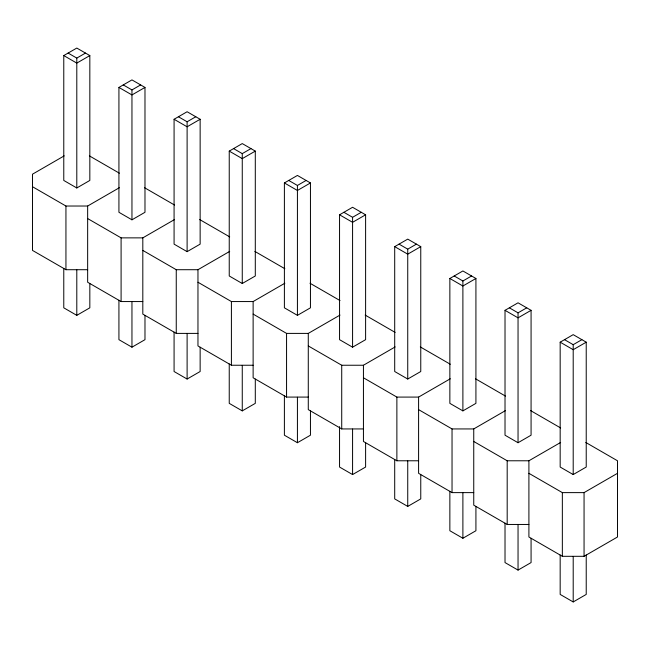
<?xml version="1.0" encoding="UTF-8"?>
<svg xmlns="http://www.w3.org/2000/svg" width="650" height="650" viewBox="0 0 650 650"><rect width="100%" height="100%" fill="white"/><g stroke="black" fill="none" stroke-linecap="round" stroke-linejoin="round"><path stroke-width="0.97" d="M63.773 55.575L76.797 48.059L89.83 55.575L89.83 180.448L76.797 187.972L63.773 180.448L63.773 55.575L76.797 63.099L89.83 55.575M68.112 53.072L76.797 58.086L85.483 53.072M118.926 87.425L131.958 79.901L144.982 87.425L144.982 212.29L131.958 219.814L118.926 212.29L118.926 87.425L131.958 94.941L144.982 87.425M123.264 84.914L131.958 89.928L140.644 84.914M64.228 155.862L32.5 174.184L32.5 250.404L65.942 269.709L87.653 269.709M174.078 119.267L187.111 111.743L200.143 119.267L200.143 244.14L187.111 251.656L174.078 244.14L174.078 119.267L187.111 126.791L200.143 119.267M178.425 116.756L187.111 121.778L195.796 116.756M32.5 186.721L65.942 206.026L87.653 206.026L119.381 187.704M229.239 151.109L242.263 143.585L255.296 151.109L255.296 275.982L242.263 283.506L229.239 275.982L229.239 151.109L242.263 158.632L255.296 151.109M233.578 148.606L242.263 153.619L250.949 148.606M87.653 218.562L121.095 237.868L142.813 237.868L174.541 219.554M284.391 182.951L297.424 175.435L310.448 182.951L310.448 307.824L297.424 315.348L284.391 307.824L284.391 182.951L297.424 190.474L310.448 182.951M288.738 180.448L297.424 185.461L306.109 180.448M63.773 268.401L63.773 307.824L76.797 315.348L89.83 307.824L89.83 283.562M142.813 250.404L176.256 269.709L197.966 269.709L229.694 251.396M339.552 214.801L352.576 207.277L365.609 214.801L365.609 339.666L352.576 347.189L339.552 339.666L339.552 214.801L352.576 222.316L365.609 214.801M343.891 212.29L352.576 217.303L361.262 212.29M118.926 300.243L118.926 339.674L131.958 347.189L144.982 339.674L144.982 315.404M197.966 282.246L231.408 301.559L253.126 301.559L284.846 283.238M394.704 246.643L407.737 239.119L420.761 246.643L420.761 371.516L407.737 379.031L394.704 371.516L394.704 246.643L407.737 254.166L420.761 246.643M399.051 244.132L407.737 249.153L416.423 244.132M174.078 332.085L174.078 371.516L187.111 379.039L200.143 371.516L200.143 347.254M253.126 314.096L286.561 333.401L308.279 333.401L340.007 315.079M449.857 278.484L462.889 270.961L475.922 278.484L475.922 403.358L462.889 410.881L449.857 403.358L449.857 278.484L462.889 286.008L475.922 278.484M454.204 275.982L462.889 280.995L471.575 275.982M229.239 363.935L229.239 403.358L242.263 410.881L255.296 403.358L255.296 379.096M308.279 345.938L341.721 365.243L363.439 365.243L395.159 346.929M505.017 310.326L518.042 302.811L531.074 310.326L531.074 435.199L518.042 442.723L505.017 435.199L505.017 310.326L518.042 317.85L531.074 310.326M509.356 307.824L518.042 312.837L526.736 307.824M284.391 395.777L284.391 435.199L297.424 442.723L310.448 435.199L310.448 410.938M363.439 377.78L396.874 397.085L418.592 397.085L450.32 378.771M560.17 342.176L573.202 334.652L586.227 342.176L586.227 467.041L573.202 474.565L560.17 467.041L560.17 342.176L573.202 349.7L586.227 342.176M564.517 339.666L573.202 344.679L581.888 339.666M339.552 426.611L339.552 467.049L352.576 474.565L365.609 467.049L365.609 442.78M418.592 409.622L452.034 428.935L473.744 428.935L505.473 410.613M394.704 459.461L394.704 498.891L407.737 506.415L420.761 498.891L420.761 474.63M473.744 441.472L507.187 460.777L528.905 460.777L560.633 442.455M449.857 491.311L449.857 530.733L462.889 538.257L475.922 530.733L475.922 506.472M528.905 473.314L562.347 492.619L584.058 492.619L617.5 473.314M505.017 523.153L505.017 562.575L518.042 570.099L531.074 562.575L531.074 538.314M528.905 460.777L528.905 536.997L562.347 556.311L584.058 556.311L617.5 536.997L617.5 460.777L585.772 442.455M560.17 554.994L560.17 594.425L573.202 601.941L586.227 594.425L586.227 554.994M87.653 206.026L87.653 282.246L121.095 301.559L142.813 301.559M142.813 237.868L142.813 314.096L176.256 333.401L197.966 333.401M197.966 269.709L197.966 345.938L231.408 365.243L253.126 365.243M253.126 301.559L253.126 377.78L286.561 397.085L308.279 397.085M308.279 333.401L308.279 409.622L341.721 428.935L363.439 428.935M363.439 365.243L363.439 441.472L396.874 460.777L418.592 460.777M418.592 397.085L418.592 473.314L452.034 492.619L473.744 492.619M473.744 428.935L473.744 505.156L507.187 524.461L528.905 524.461M89.367 155.862L119.381 173.192M144.528 187.704L174.541 205.034M199.68 219.554L229.694 236.876M254.841 251.396L284.846 268.718M309.993 283.238L340.007 300.568M365.154 315.079L395.159 332.41M420.306 346.929L450.32 364.252M475.459 378.771L505.473 396.094M530.619 410.613L560.633 427.944M584.058 492.619L584.058 556.311M573.202 344.679L573.202 474.565M573.202 556.449L573.202 601.941M562.347 492.619L562.347 556.311M518.042 312.837L518.042 442.723M518.042 524.607L518.042 570.099M507.187 460.777L507.187 524.461M462.889 280.995L462.889 410.881M462.889 492.765L462.889 538.257M452.034 428.935L452.034 492.619M407.737 249.153L407.737 379.031M407.737 460.923L407.737 506.415M396.874 397.085L396.874 460.777M352.576 217.303L352.576 347.189M352.576 429.073L352.576 474.565M341.721 365.243L341.721 428.935M297.424 185.461L297.424 315.348M297.424 397.231L297.424 442.723M286.561 333.401L286.561 397.085M242.263 153.619L242.263 283.506M242.263 365.389L242.263 410.881M231.408 301.559L231.408 365.243M187.111 121.778L187.111 251.656M187.111 333.548L187.111 379.039M176.256 269.709L176.256 333.401M131.958 89.928L131.958 219.814M131.958 301.697L131.958 347.189M121.095 237.868L121.095 301.559M76.797 58.086L76.797 187.972M76.797 269.856L76.797 315.348M65.942 206.026L65.942 269.709"/></g></svg>
